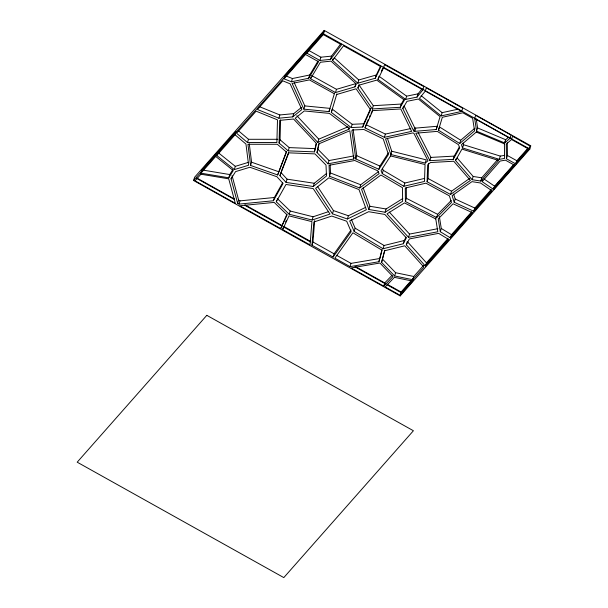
<?xml version="1.0" encoding="UTF-8"?>
<svg xmlns="http://www.w3.org/2000/svg" width="608" height="608" viewBox="0 0 608 608"><rect width="100%" height="100%" fill="white"/><g stroke="black" fill="none" stroke-linecap="round" stroke-linejoin="round"><path stroke-width="0.91" d="M279.064 143.04L279.695 120.361L293.573 119.031L316.183 143.169L314.42 151.878L288.222 150.852L279.064 143.04L280.052 139.787L280.6 119.943M427.097 181.769L427.667 164.867L430.449 162.534L453.75 161.234L470.394 180.447L450.558 194.454L427.097 181.769L428.085 178.524L428.594 163.499M311.972 245.252L313.85 222.011L331.755 216.053L346.704 221.228L351.158 231.701L333.108 257.062L311.972 245.252L312.96 242.007L314.686 220.628M315.582 147.767L316.464 143.412M317.011 152.608L318.767 143.898L349.828 130.766L353.788 158.992L328.069 163.803L317.011 152.608L319.23 143.268M378.89 261.736L381.877 250.124L352.921 232.796L334.871 258.149L350.041 266.623L378.89 261.736L379.635 259.297M382.174 249.561L379.878 258.491L351.021 263.378L336.657 255.352M381.581 262.398L384.56 250.792L404.761 245.807L423.92 267.132L412.802 279.726L394.622 275.964L381.581 262.398L384.856 250.222M334.332 93.723L309.388 79.899L292.121 83.433L303.856 109.151L328.989 111.614L334.514 93.161M336.657 94.506L356.098 88.791L370.523 109.744L362.748 127.026L351.226 127.558L331.314 112.396L336.84 93.944M436.217 129.519L440.07 116.614L418.365 99.02L406.98 101.338L402.8 108.543L413.676 130.956L414.77 131.343L436.217 129.519L437.205 126.266L415.758 128.098L414.664 127.71L404.191 106.126M438.482 130.18L442.328 117.276L462.855 112.784L472.621 118.241L474.574 130.864L459.724 143.488L438.482 130.18L439.47 126.928L460.712 140.243L474.856 128.212M193.602 180.5L194.59 177.255L324.193 30.4L530.799 145.814L529.819 149.066L400.208 295.921L193.602 180.5L323.213 33.645L324.193 30.4M200.944 173.174L201.932 169.921L216.691 153.201L215.711 156.446L200.944 173.174L228.76 177.794L233.267 170.544L215.711 156.446M216.76 155.504L217.748 152.258L236.041 131.526L235.053 134.778L216.76 155.504L234.316 169.602L248.619 165.239L245.959 144.05L235.053 134.778M228.76 177.794L229.748 174.549L232.75 169.716M231.063 178.866L235.57 171.616L249.873 167.253L276.929 176.753L283.07 183.449L273.38 200.762L239.035 204.106L237.652 203.33L231.063 178.866L231.557 177.247M234.316 169.602L235.304 166.349L248.71 162.268M247.494 142.538L236.588 133.266L256.097 111.165L277.499 119.867L276.876 142.546L247.494 142.538L248.482 139.293L238.26 130.598M237.652 203.33L238.64 200.085L232.051 175.621M250.595 165.452L247.935 144.263L277.316 144.271L286.474 152.084L277.651 174.952L250.595 165.452L251.583 162.207L249.272 143.777M239.035 204.106L240.016 200.86L274.368 197.509L282.674 182.674M284.042 78.797L285.03 75.544L306.5 51.224L305.512 54.469L284.042 78.797L291.43 81.784L308.697 78.257L318.546 61.742L305.512 54.469M278.867 118.203L292.752 116.873L301.88 109.554L290.145 83.828L282.766 80.834L257.465 109.501L278.867 118.203L279.855 114.958L293.732 113.628L301.462 107.434M291.43 81.784L292.418 78.538L309.677 75.004L318.128 60.853M306.873 53.185L307.861 49.94L324.269 31.335L323.289 34.588L306.873 53.185L319.907 60.458L330.539 59.364L341.529 44.772L323.289 34.588M292.752 116.873L293.732 113.628M277.651 174.952L286.436 151.476M308.697 78.257L309.677 75.004M279.931 175.712L288.747 152.851L314.952 153.877L326.01 165.072L326.473 175.993L313.272 186.512L286.079 182.415L279.931 175.712L280.919 172.467L287.067 179.162L314.26 183.266L326.724 173.333M288.222 150.852L289.21 147.607L280.052 139.787M273.38 200.762L274.368 197.509M310.544 78.751L320.401 62.236L331.033 61.142L356.311 83.965L354.928 86.853L335.487 92.568L310.544 78.751L311.038 77.125M303.856 109.151L304.844 105.906L294.28 82.756M276.29 201.78L285.988 184.467L313.181 188.571L330.015 214.069L312.109 220.028L289.21 214.259L276.29 201.78L276.784 200.154M319.907 60.458L320.895 57.205L331.527 56.118L340.868 43.715M286.079 182.415L287.067 179.162M330.539 59.364L331.527 56.118M280.729 228.593L287.12 214.898L274.2 202.411L239.848 205.762L280.729 228.593L286.908 214.221M332.523 60.405L343.512 45.813L380.874 66.69L375.296 78.227L357.8 83.22L332.523 60.405L333.017 58.778M282.636 229.573L289.028 215.878L311.927 221.646L310.042 244.887L282.636 229.573L283.374 227.134M289.21 214.259L290.198 211.014L277.278 198.535M314.42 151.878L315.164 149.446M317.786 142.409L348.848 129.276L349.357 128.562L329.445 113.4L304.312 110.945L295.176 118.271L317.786 142.409L318.774 139.164L348.103 126.76M328.989 111.614L329.977 108.368L304.844 105.906M335.487 92.568L336.475 89.323L355.916 83.608L354.928 86.853M331.314 112.396L332.302 109.144L352.214 124.306L363.736 123.774L370.728 108.224M313.272 186.512L314.26 183.266M328.069 163.803L329.05 160.558L317.999 149.363M312.109 220.028L313.097 216.782L328.312 211.721M329.521 176.221L329.057 165.3L354.776 160.489L377.857 170.848L379.088 173.69L359.7 187.994L329.521 176.221L330.509 172.976L330.159 164.783M357.8 83.22L358.788 79.975L376.284 74.982L380.661 65.915M357.884 87.993L359.267 85.105L376.762 80.112L404.449 100.084L400.269 107.289L372.309 108.946L357.884 87.993L358.629 85.561M348.848 129.276L349.342 127.657M351.226 127.558L352.214 124.306M332.454 213.818L315.62 188.32L328.822 177.794L358.994 189.567L366.373 209.752L347.411 218.994L332.454 213.818L333.442 210.573L317.627 186.618M375.296 78.227L376.284 74.982M362.748 127.026L363.736 123.774M353.788 158.992L354.274 157.366M377.971 79.435L383.542 67.898L384.53 64.653L423.875 86.632L422.887 89.878L417.042 97.09L405.65 99.408L377.971 79.435L378.708 77.003M365.036 127.9L372.81 110.618L400.771 108.961L411.646 131.374L384.378 137.324L365.036 127.9L366.024 124.655L385.366 134.079L410.81 128.524M355.809 158.946L351.857 130.728L352.359 130.013L363.88 129.481L383.23 138.905L388.444 154.5L378.89 169.305L355.809 158.946L356.797 155.701L353.104 129.36M372.309 108.946L373.297 105.701L358.872 84.748M333.108 257.062L334.096 253.81L351.052 229.991M347.411 218.994L348.392 215.749L365.712 207.313M359.7 187.994L360.688 184.748L378.579 171.54M354.137 231.412L349.676 220.94L368.646 211.698L384.826 214.426L406.357 237.88L403.286 243.755L383.086 248.74L354.137 231.412L355.118 228.167L351.409 219.442M384.378 137.324L385.366 134.079M378.89 169.305L379.878 166.06L388.428 152.813M350.041 266.623L351.021 263.378M368.919 209.509L361.547 189.324L380.927 175.02L402.511 187.712L402.602 201.271L385.1 212.238L368.919 209.509L369.907 206.264L363.174 187.834M400.269 107.289L401.257 104.044L404.039 99.241M382.272 173.576L381.049 170.734L390.602 155.929L425.053 164.555L424.483 181.458L403.849 186.268L382.272 173.576L383.26 170.324L382.341 168.196M402.8 108.543L403.545 106.111M405.65 99.408L406.638 96.163L418.03 93.845L422.119 88.798M390.754 154.47L385.533 138.867L412.794 132.916L413.888 133.304L427.979 160.763L425.205 163.096L390.754 154.47L391.734 151.217L387.387 138.221M390.602 155.929L391.339 153.49M417.042 97.09L418.03 93.845M385.1 212.238L386.088 208.985L402.8 198.527M425.296 91.101L426.284 87.856L462.665 108.171L461.677 111.424L441.15 115.908L419.452 98.314L425.296 91.101L461.677 111.424M413.676 130.956L414.664 127.71M414.77 131.343L415.758 128.098M383.086 248.74L384.074 245.495L404.274 240.51L406.03 237.15M403.849 186.268L404.837 183.023L424.574 178.418M405.399 201.544L405.3 187.986L425.934 183.175L449.396 195.86L451.478 202.479L436.666 217.588L405.399 201.544L406.387 198.299L406.311 187.454M383.747 286.17L392.973 276.594L379.932 263.028L351.074 267.923L383.747 286.17L384.735 282.925L391.985 275.401M425.205 163.096L426.185 159.851L391.734 151.217M441.15 115.908L442.138 112.662L458.204 109.151M403.286 243.755L404.274 240.51M394.622 275.964L395.61 272.718L382.561 259.152M429.932 160.656L415.842 133.205L437.289 131.374L458.531 144.689L459.64 147.972L453.226 159.357L429.932 160.656L430.912 157.411L418.106 132.453M406.311 244.796L407.299 241.543L426.451 262.869L425.463 266.122L406.311 244.796L409.382 238.921L438.657 233.358L448.886 239.59L425.463 266.122M436.514 216.516L435.769 218.948L437.813 231.77L408.53 237.325L409.518 234.08L389.249 212.002M412.33 279.285L413.577 277.864L412.596 281.109L394.417 277.354L385.191 286.93L400.102 295.268L401.09 292.015L411.084 280.698M400.208 295.921L401.196 292.668L411.836 280.607M412.802 279.726L413.79 276.48L423.67 265.286M453.226 159.357L454.214 156.112L459.253 147.166M436.666 217.588L437.654 214.343L451.174 200.549M459.724 143.488L460.712 140.243M455.544 160.497L461.951 149.112L498.704 160.474L480.746 181.055L472.188 179.71L455.544 160.497L456.038 158.878M505.377 140.6L504.389 143.845L504.587 158.437L499.305 159.334L462.551 147.972L463.539 144.727L462.984 143.085M450.558 194.454L451.546 191.208L469.855 178.273M440.283 231.709L438.239 218.888L453.051 203.779L472.682 212.808L450.505 237.933L440.283 231.709L441.271 228.456L439.371 216.554M474.666 118.56L475.654 115.315L510.971 135.044L509.983 138.29L504.716 142.971L476.619 131.184L474.666 118.56L509.983 138.29M454.206 202.266L452.124 195.654L471.96 181.64L480.518 182.993L491.956 190.775L473.837 211.295L454.206 202.266L455.194 199.021L453.629 194.058M462.551 147.972L461.449 144.689L476.3 132.065L477.607 127.938L476.208 118.925M450.505 237.933L451.493 234.688L471.823 211.652M472.188 179.71L473.176 176.464L457.148 157.966M480.746 181.055L481.734 177.81L497.838 159.357M482.159 181.64L500.118 161.059L505.4 160.155L514.816 165.376L493.597 189.422L482.159 181.64L482.653 180.021M473.837 211.295L474.825 208.05L491.066 189.65M499.305 159.334L500.293 156.089L504.693 155.336M504.716 142.971L505.696 139.726L508.334 137.385M493.597 189.422L494.585 186.177L513.935 164.251M511.526 139.506L512.514 136.253L529.895 145.966L528.907 149.211L515.873 163.985L506.449 158.764L506.259 144.18L511.526 139.506L528.907 149.211M506.449 158.764L507.437 155.519L507.27 142.758M515.873 163.985L516.853 160.74L528.033 148.078M281.261 171.585L288.716 152.243M366.411 123.789L368.357 119.472M369.52 116.88L370.295 115.148M371.078 113.422L372.628 109.964M285.616 222.042L286.414 220.332M381.345 71.242L382.934 67.944M426.451 262.869L448.02 238.435M424.984 265.711L448.157 239.461M450.034 237.333L471.945 212.504M473.822 210.376L491.986 189.802M493.232 188.381L514.52 164.259M515.774 162.845L528.299 148.656M400.102 295.268L412.596 281.109M409.518 234.08L437.882 228.699M329.05 160.558L353.856 155.914M373.297 105.701L401.257 104.044M430.912 157.411L454.214 156.112M248.482 139.293L277.864 139.3M289.21 147.607L315.408 148.633M473.176 176.464L481.734 177.81M202.859 170.08L229.748 174.549M369.907 206.264L386.088 208.985M395.61 272.718L413.79 276.48M290.198 211.014L313.097 216.782M463.539 144.727L500.293 156.089M333.442 210.573L348.392 215.749M251.583 162.207L278.639 171.707M330.509 172.976L360.688 184.748M285.851 75.878L292.418 78.538M259.304 106.605L279.855 114.958M477.607 127.938L505.696 139.726M476.3 132.065L504.389 143.845M356.797 155.701L379.878 166.06M455.194 199.021L474.825 208.05M406.387 198.299L437.654 214.343M435.769 218.948L404.502 202.905L387 213.872L408.53 237.325M428.085 178.524L451.546 191.208M507.437 155.519L516.853 160.74M311.532 75.498L336.475 89.323M308.674 50.388L320.895 57.205M323.213 33.645L529.819 149.066M383.542 67.898L422.887 89.878M238.64 200.085L240.016 200.86M312.96 242.007L334.096 253.81M283.617 226.328L310.224 241.186M196.886 178.038L234.658 199.135M244.925 204.797L281.709 225.348M355.33 266.502L384.735 282.925M387 284.149L401.09 292.015M197.068 178.638L234.255 199.416M245.001 205.413L282.188 226.191M283.837 227.111L310.285 241.885M354.912 266.821L385.495 283.898M387.144 284.825L401.196 292.668M383.26 170.324L404.837 183.023M355.118 228.167L384.074 245.495M441.271 228.456L451.493 234.688M483.907 178.912L494.585 186.177M378.959 76.19L406.638 96.163M218.477 152.844L235.304 166.349M421.162 95.654L442.138 112.662M334.21 57.79L358.788 79.975M296.81 115.71L318.774 139.164M200.914 174.215L195.077 180.827L235.311 203.3L228.722 178.836L200.914 174.215M206.804 315.332L77.201 462.186L283.807 577.6L413.41 430.745L206.804 315.332"/></g></svg>
